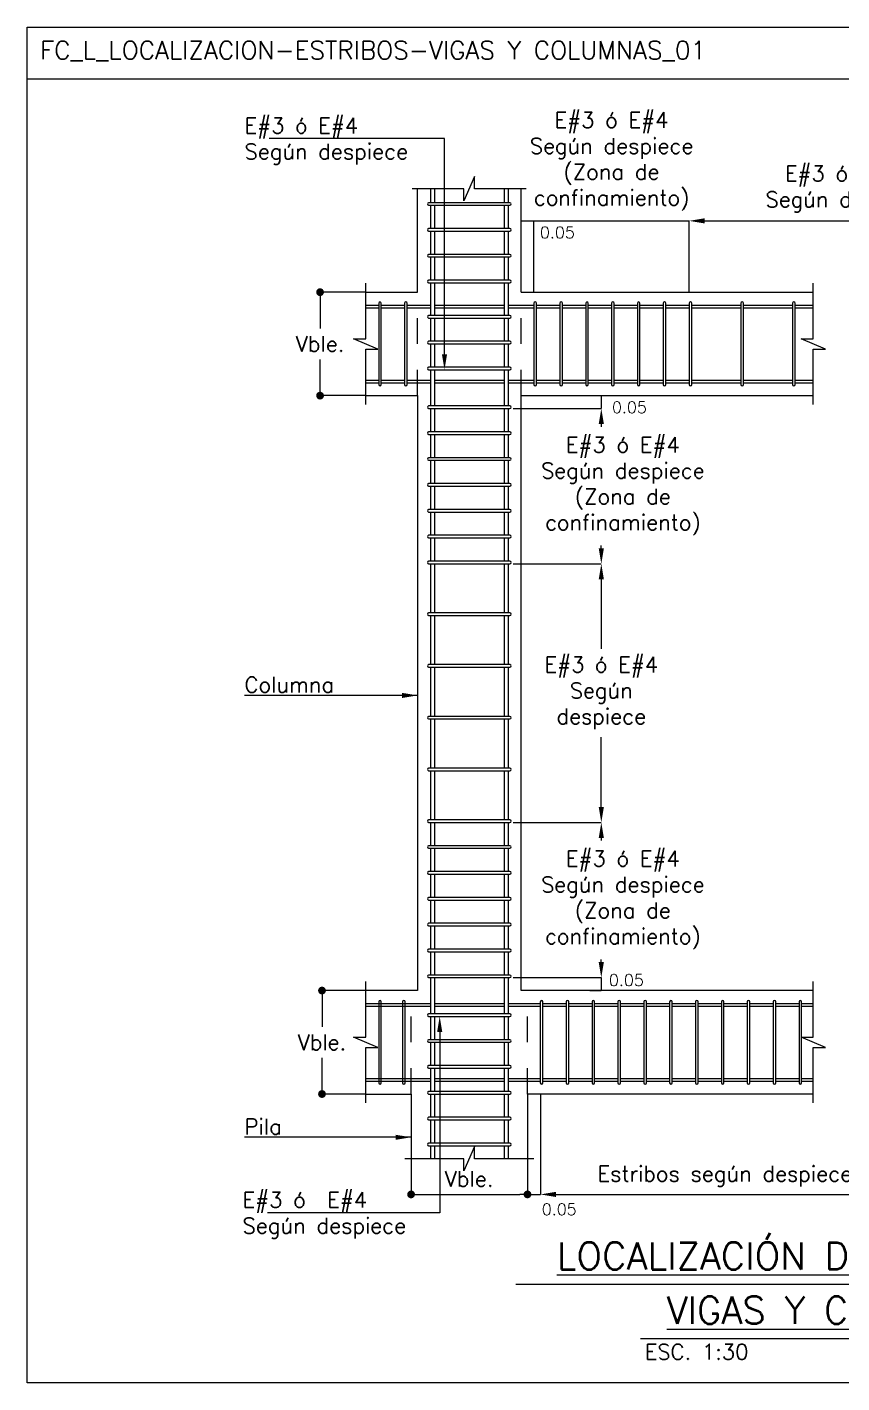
# Model space of a CAD drawing. Header units: millimetres. Extents: x 0 to 109, y -9 to 41.
# Drawn here: x 61.46 to 64.61, y 4.47 to 9.72 of the extents above; entities that cross this region are included whole.
import ezdxf
from ezdxf import colors
from ezdxf.entities.mleader import LeaderData, LeaderLine
from ezdxf.enums import TextEntityAlignment as Align
from ezdxf.math import Vec2, Vec3

# ---------------------------------------------------------------- set-up
doc = ezdxf.new("R2010")
doc.units = ezdxf.units.MM
doc.header["$LTSCALE"] = 0.01
doc.header["$PDMODE"] = 3
doc.linetypes.add('DASHED2', pattern=[0.375, 0.25, -0.125])
for name, color, linetype in [('FC_BORDES', 4, 'Continuous'), ('FC_COTAS', 1, 'Continuous'), ('FC_COTAS @ 30', 1, 'Continuous'), ('FC_LINEA CORTE', 1, 'Continuous'), ('FC_PROYECCION', 6, 'DASHED2'), ('FC_R-200', 5, 'Continuous'), ('FC_R-80', 11, 'Continuous'), ('FC_REFUERZO', 5, 'Continuous'), ('FC_REFUERZO 2', 1, 'Continuous')]:
    doc.layers.add(name, color=color, linetype=linetype)
doc.layers.add('FC_HOJA', color=230, linetype='Continuous', plot=False)
doc.layers.add('FC_HOJA @ 20', color=230, linetype='Continuous', plot=False)
doc.styles.add('FC_TEXT', font='romans.shx', dxfattribs={"height": 0.002})
doc.styles.add('FC_TEXT1', font='romans.shx')
doc.dimstyles.new('FC_COTAS', dxfattribs={"dimtxt": 0.0015, "dimasz": 0.001, "dimexe": 0, "dimexo": 0, "dimgap": 0.001, "dimtad": 1, "dimtih": 1, "dimtoh": 1, "dimzin": 0, "dimdsep": 46, "dimtxsty": 'FC_TEXT1', "dimblk": 'DOT', "dimcen": 0.09, "dimclrd": 256, "dimclre": 256, "dimclrt": 256, "dimadec": 0, "dimazin": 0, "dimtfac": 1, "dimtix": 1, "dimtmove": 2, "dimatfit": 3, "dimfxl": 1.002, "dimtolj": 1, "dimtzin": 0, "dimlwd": -1, "dimarcsym": 0})
doc.dimstyles.new('FC_COTAS$7', dxfattribs={"dimtxt": 0.002, "dimasz": 0.002, "dimexe": 0, "dimexo": 0, "dimgap": 0.000375, "dimtad": 2, "dimtih": 1, "dimtoh": 1, "dimzin": 0, "dimdsep": 46, "dimtxsty": 'FC_TEXT1', "dimblk": 'DOT', "dimcen": 0.09, "dimclrd": 256, "dimclre": 256, "dimclrt": 11, "dimadec": 0, "dimazin": 0, "dimtfac": 1, "dimtix": 1, "dimtmove": 2, "dimatfit": 3, "dimfxl": 1.002, "dimtolj": 1, "dimtzin": 0, "dimlwd": -1, "dimarcsym": 0})

# ---------------------------------------------------------------- blocks, each defined once
blk = doc.blocks.new('*U135')
at = {"layer": 'FC_R-200', "color": 4, "ltscale": 1.5}
for points in [[(-0.042, 0), (0.042, 0)], [(-0.02594, -0.007), (0.02594, -0.007)]]:
    blk.add_lwpolyline(points, dxfattribs=at)
at = {"layer": 'FC_R-200', "ltscale": 1.5, "style": 'FC_TEXT1'}
for tag, p in [('%%UTÍTULO', (0, 0.00366)), ('%%UTÍTULO1', (0, -0.00334))]:
    blk.add_attdef(tag, text='', height=0.0035, dxfattribs=at).set_placement(p, align=Align.MIDDLE_CENTER)
at = {"layer": 'FC_R-80', "ltscale": 1.5, "style": 'FC_TEXT1'}
blk.add_attdef('ESCALA', text='', height=0.002, dxfattribs=at).set_placement((-0.02541, -0.0087), align=Align.MIDDLE_LEFT)
blk = doc.blocks.new('*U142')
at = {"layer": 'FC_LINEA CORTE'}
blk.add_lwpolyline([(0, -0.00782), (0, -0.00067), (0.00157, -0.00067), (-0.00157, 0.00067), (0, 0.00067), (0, 0.00782)], dxfattribs=at)
blk = doc.blocks.new('*U143')
at = {"layer": 'FC_LINEA CORTE'}
blk.add_lwpolyline([(0, -0.00782), (0, -0.00067), (0.00157, -0.00067), (-0.00157, 0.00067), (0, 0.00067), (0, 0.00782)], dxfattribs=at)
blk = doc.blocks.new('*U137')
at = {"layer": 'FC_LINEA CORTE'}
blk.add_lwpolyline([(0, -0.00782), (0, -0.00067), (0.00157, -0.00067), (-0.00157, 0.00067), (0, 0.00067), (0, 0.00782)], dxfattribs=at)
blk = doc.blocks.new('*U139')
at = {"layer": 'FC_LINEA CORTE'}
blk.add_lwpolyline([(0, -0.00782), (0, -0.00067), (0.00157, -0.00067), (-0.00157, 0.00067), (0, 0.00067), (0, 0.00782)], dxfattribs=at)
blk = doc.blocks.new('*U140')
at = {"layer": 'FC_LINEA CORTE'}
blk.add_lwpolyline([(0.00832, 0), (0.00067, 0), (0.00067, 0.00157), (-0.00068, -0.00157), (-0.00068, 0), (-0.00832, 0)], dxfattribs=at)
blk = doc.blocks.new('*U147')
at = {"layer": 'FC_LINEA CORTE'}
blk.add_lwpolyline([(0.00734, 0), (0.00067, 0), (0.00067, 0.00157), (-0.00068, -0.00157), (-0.00068, 0), (-0.00734, 0)], dxfattribs=at)
blk = doc.blocks.new('*D149')
at = {"layer": 'Defpoints', "color": 0, "transparency": 16777216}
for p in [(63.3395, 6.6416), (63.3395, 6.0416), (63.6799, 6.0416)]:
    blk.add_point(p, dxfattribs=at)
at = {"layer": 'FC_COTAS', "lineweight": -2, "transparency": 16777216}
for p, q in [((63.3395, 6.6416), (63.6799, 6.6416)), ((63.3395, 6.0416), (63.6799, 6.0416))]:
    blk.add_line(p, q, dxfattribs=at)
at = {"layer": 'FC_COTAS', "transparency": 16777216}
for p, q in [((63.6799, 6.5816), (63.6799, 6.5712)), ((63.6799, 6.1016), (63.6799, 6.112))]:
    blk.add_line(p, q, dxfattribs=at)
for points in [[(63.6699, 6.5816), (63.6899, 6.5816), (63.6799, 6.6416)], [(63.6699, 6.1016), (63.6899, 6.1016), (63.6799, 6.0416)]]:
    blk.add_solid(points, dxfattribs=at)
at = {"layer": 'FC_COTAS', "transparency": 16777216, "insert": (63.7632, 6.3416), "char_height": 0.045, "attachment_point": 5, "style": 'FC_TEXT1'}
blk.add_mtext('\\A1;{\\H1.3333x;\\C11;E#3 ó E#4\\PSegún despiece\\P(Zona de\\Pconfinamiento)}', dxfattribs=at)
blk = doc.blocks.new('_Dot')
at = {"color": 0, "linetype": 'ByBlock', "lineweight": -2}
blk.add_line((-0.5, 0), (-1, 0), dxfattribs=at)
at = {"color": 0, "linetype": 'ByBlock', "const_width": 0.5}
blk.add_lwpolyline([(-0.25, 0, 1), (0.25, 0, 1)], format="xyb", close=True, dxfattribs=at)
blk = doc.blocks.new('*D150')
at = {"layer": 'Defpoints', "color": 0, "transparency": 16777216}
for p in [(62.5927, 8.6916), (62.7695, 8.6916), (62.7695, 8.2916)]:
    blk.add_point(p, dxfattribs=at)
at = {"layer": 'FC_COTAS', "lineweight": -2, "transparency": 16777216}
for p, q in [((62.7695, 8.6916), (62.5927, 8.6916)), ((62.7695, 8.2916), (62.5927, 8.2916))]:
    blk.add_line(p, q, dxfattribs=at)
at = {"layer": 'FC_COTAS', "transparency": 16777216}
for p, q in [((62.5927, 8.6616), (62.5927, 8.5516)), ((62.5927, 8.3216), (62.5927, 8.4316))]:
    blk.add_line(p, q, dxfattribs=at)
at = {"layer": 'FC_COTAS', "transparency": 16777216, "xscale": 0.03, "yscale": 0.03, "zscale": 0.03}
for p, rotation in [((62.5927, 8.6916), 90), ((62.5927, 8.2916), 270)]:
    blk.add_blockref('_Dot', p, dxfattribs=dict(at, rotation=rotation))
at = {"layer": 'FC_COTAS', "transparency": 16777216, "insert": (62.5927, 8.4916), "char_height": 0.045, "attachment_point": 5, "style": 'FC_TEXT1'}
blk.add_mtext('\\A1;{\\H1.3333x;\\C11;Vble.}', dxfattribs=at)
blk = doc.blocks.new('*D151')
at = {"layer": 'Defpoints', "color": 0, "transparency": 16777216}
for p in [(62.9445, 5.3416), (63.3945, 5.3416), (63.3945, 5.2035)]:
    blk.add_point(p, dxfattribs=at)
at = {"layer": 'FC_COTAS', "lineweight": -2, "transparency": 16777216}
for p, q in [((62.9445, 5.3416), (62.9445, 5.2035)), ((63.3945, 5.3416), (63.3945, 5.2035))]:
    blk.add_line(p, q, dxfattribs=at)
at = {"layer": 'FC_COTAS', "transparency": 16777216}
blk.add_line((62.9745, 5.2035), (63.3645, 5.2035), dxfattribs=at)
at = {"layer": 'FC_COTAS', "transparency": 16777216, "xscale": 0.03, "yscale": 0.03, "zscale": 0.03, "rotation": 180}
blk.add_blockref('_Dot', (62.9445, 5.2035), dxfattribs=at)
at = {"layer": 'FC_COTAS', "transparency": 16777216, "xscale": 0.03, "yscale": 0.03, "zscale": 0.03}
blk.add_blockref('_Dot', (63.3945, 5.2035), dxfattribs=at)
at = {"layer": 'FC_COTAS', "transparency": 16777216, "insert": (63.1695, 5.2635), "char_height": 0.045, "attachment_point": 5, "style": 'FC_TEXT1'}
blk.add_mtext('\\A1;{\\H1.3333x;\\C11;Vble.}', dxfattribs=at)
blk = doc.blocks.new('*D152')
at = {"layer": 'Defpoints', "color": 0, "transparency": 16777216}
for p in [(63.4445, 5.5916), (65.7755, 5.5916), (65.7755, 5.2035)]:
    blk.add_point(p, dxfattribs=at)
at = {"layer": 'FC_COTAS', "lineweight": -2, "transparency": 16777216}
for p, q in [((63.4445, 5.5916), (63.4445, 5.2035)), ((65.7755, 5.5916), (65.7755, 5.2035))]:
    blk.add_line(p, q, dxfattribs=at)
at = {"layer": 'FC_COTAS', "transparency": 16777216}
blk.add_line((63.5045, 5.2035), (65.7155, 5.2035), dxfattribs=at)
for points in [[(63.5045, 5.2135), (63.5045, 5.1935), (63.4445, 5.2035)], [(65.7155, 5.2135), (65.7155, 5.1935), (65.7755, 5.2035)]]:
    blk.add_solid(points, dxfattribs=at)
at = {"layer": 'FC_COTAS', "transparency": 16777216, "insert": (64.61, 5.2735), "char_height": 0.045, "attachment_point": 5, "style": 'FC_TEXT1'}
blk.add_mtext('\\A1;{\\H1.3333x;\\C11;Estribos según despiece de viga de fundación}', dxfattribs=at)
blk = doc.blocks.new('*D153')
at = {"layer": 'Defpoints', "color": 0, "transparency": 16777216}
for p in [(62.6002, 5.9916), (62.7695, 5.9916), (62.7695, 5.5916)]:
    blk.add_point(p, dxfattribs=at)
at = {"layer": 'FC_COTAS', "lineweight": -2, "transparency": 16777216}
for p, q in [((62.7695, 5.9916), (62.6002, 5.9916)), ((62.7695, 5.5916), (62.6002, 5.5916))]:
    blk.add_line(p, q, dxfattribs=at)
at = {"layer": 'FC_COTAS', "transparency": 16777216}
for p, q in [((62.6002, 5.9616), (62.6002, 5.8516)), ((62.6002, 5.6216), (62.6002, 5.7316))]:
    blk.add_line(p, q, dxfattribs=at)
at = {"layer": 'FC_COTAS', "transparency": 16777216, "xscale": 0.03, "yscale": 0.03, "zscale": 0.03}
for p, rotation in [((62.6002, 5.9916), 90), ((62.6002, 5.5916), 270)]:
    blk.add_blockref('_Dot', p, dxfattribs=dict(at, rotation=rotation))
at = {"layer": 'FC_COTAS', "transparency": 16777216, "insert": (62.6002, 5.7916), "char_height": 0.045, "attachment_point": 5, "style": 'FC_TEXT1'}
blk.add_mtext('\\A1;{\\H1.3333x;\\C11;Vble.}', dxfattribs=at)
blk = doc.blocks.new('*D155')
at = {"layer": 'Defpoints', "color": 0, "transparency": 16777216}
for p in [(63.4445, 5.5916), (63.3945, 5.3416), (63.4445, 5.2035)]:
    blk.add_point(p, dxfattribs=at)
at = {"layer": 'FC_COTAS', "lineweight": -2, "transparency": 16777216}
for p, q in [((63.4445, 5.5916), (63.4445, 5.2035)), ((63.3945, 5.3416), (63.3945, 5.2035))]:
    blk.add_line(p, q, dxfattribs=at)
at = {"layer": 'FC_COTAS', "transparency": 16777216}
blk.add_line((63.3945, 5.2035), (63.4445, 5.2035), dxfattribs=at)
at = {"layer": 'FC_COTAS', "transparency": 16777216, "insert": (63.5171, 5.1458), "char_height": 0.045, "attachment_point": 5, "style": 'FC_TEXT1'}
blk.add_mtext('\\A1;0.05', dxfattribs=at)
blk = doc.blocks.new('*D156')
at = {"layer": 'Defpoints', "color": 0, "transparency": 16777216}
for p in [(63.6534, 8.2916), (63.3395, 8.2416), (63.6799, 8.2416)]:
    blk.add_point(p, dxfattribs=at)
at = {"layer": 'FC_COTAS', "lineweight": -2, "transparency": 16777216}
for p, q in [((63.6534, 8.2916), (63.6799, 8.2916)), ((63.3395, 8.2416), (63.6799, 8.2416))]:
    blk.add_line(p, q, dxfattribs=at)
at = {"layer": 'FC_COTAS', "transparency": 16777216}
blk.add_line((63.6799, 8.2916), (63.6799, 8.2416), dxfattribs=at)
at = {"layer": 'FC_COTAS', "transparency": 16777216, "insert": (63.7888, 8.2465), "char_height": 0.045, "attachment_point": 5, "style": 'FC_TEXT1'}
blk.add_mtext('\\A1;0.05', dxfattribs=at)
blk = doc.blocks.new('*D157')
at = {"layer": 'Defpoints', "color": 0, "transparency": 16777216}
for p in [(63.3395, 8.2416), (63.3395, 7.6416), (63.6799, 7.6416)]:
    blk.add_point(p, dxfattribs=at)
at = {"layer": 'FC_COTAS', "lineweight": -2, "transparency": 16777216}
for p, q in [((63.3395, 8.2416), (63.6799, 8.2416)), ((63.3395, 7.6416), (63.6799, 7.6416))]:
    blk.add_line(p, q, dxfattribs=at)
at = {"layer": 'FC_COTAS', "transparency": 16777216}
for p, q in [((63.6799, 8.1816), (63.6799, 8.1712)), ((63.6799, 7.7016), (63.6799, 7.712))]:
    blk.add_line(p, q, dxfattribs=at)
for points in [[(63.6699, 8.1816), (63.6899, 8.1816), (63.6799, 8.2416)], [(63.6699, 7.7016), (63.6899, 7.7016), (63.6799, 7.6416)]]:
    blk.add_solid(points, dxfattribs=at)
at = {"layer": 'FC_COTAS', "transparency": 16777216, "insert": (63.7632, 7.9416), "char_height": 0.045, "attachment_point": 5, "style": 'FC_TEXT1'}
blk.add_mtext('\\A1;{\\H1.3333x;\\C11;E#3 ó E#4\\PSegún despiece\\P(Zona de\\Pconfinamiento)}', dxfattribs=at)
blk = doc.blocks.new('*D159')
at = {"layer": 'Defpoints', "color": 0, "transparency": 16777216}
for p in [(63.3395, 7.6416), (63.3395, 6.6416), (63.6799, 6.6416)]:
    blk.add_point(p, dxfattribs=at)
at = {"layer": 'FC_COTAS', "lineweight": -2, "transparency": 16777216}
for p, q in [((63.3395, 7.6416), (63.6799, 7.6416)), ((63.3395, 6.6416), (63.6799, 6.6416))]:
    blk.add_line(p, q, dxfattribs=at)
at = {"layer": 'FC_COTAS', "transparency": 16777216}
for p, q in [((63.6799, 7.5816), (63.6799, 7.3123)), ((63.6799, 6.7016), (63.6799, 6.9709))]:
    blk.add_line(p, q, dxfattribs=at)
for points in [[(63.6699, 7.5816), (63.6899, 7.5816), (63.6799, 7.6416)], [(63.6699, 6.7016), (63.6899, 6.7016), (63.6799, 6.6416)]]:
    blk.add_solid(points, dxfattribs=at)
at = {"layer": 'FC_COTAS', "transparency": 16777216, "insert": (63.6799, 7.1416), "char_height": 0.045, "attachment_point": 5, "style": 'FC_TEXT1'}
blk.add_mtext('\\A1;{\\H1.3333x;\\C11;E#3 ó E#4\\PSegún\\Pdespiece}', dxfattribs=at)
blk = doc.blocks.new('*D160')
at = {"layer": 'Defpoints', "color": 0, "transparency": 16777216}
for p in [(63.3395, 6.0416), (63.6352, 5.9916), (63.6799, 5.9916)]:
    blk.add_point(p, dxfattribs=at)
at = {"layer": 'FC_COTAS', "lineweight": -2, "transparency": 16777216}
for p, q in [((63.3395, 6.0416), (63.6799, 6.0416)), ((63.6352, 5.9916), (63.6799, 5.9916))]:
    blk.add_line(p, q, dxfattribs=at)
at = {"layer": 'FC_COTAS', "transparency": 16777216}
blk.add_line((63.6799, 6.0416), (63.6799, 5.9916), dxfattribs=at)
at = {"layer": 'FC_COTAS', "transparency": 16777216, "insert": (63.777, 6.0321), "char_height": 0.045, "attachment_point": 5, "style": 'FC_TEXT1'}
blk.add_mtext('\\A1;0.05', dxfattribs=at)
blk = doc.blocks.new('*D161')
at = {"layer": 'Defpoints', "color": 0, "transparency": 16777216}
for p in [(63.4195, 8.9672), (63.3695, 8.9223), (63.4195, 8.6916)]:
    blk.add_point(p, dxfattribs=at)
at = {"layer": 'FC_COTAS', "lineweight": -2, "transparency": 16777216}
for p, q in [((63.3695, 8.9223), (63.3695, 8.9672)), ((63.4195, 8.6916), (63.4195, 8.9672))]:
    blk.add_line(p, q, dxfattribs=at)
at = {"layer": 'FC_COTAS', "transparency": 16777216}
blk.add_line((63.3695, 8.9672), (63.4195, 8.9672), dxfattribs=at)
at = {"layer": 'FC_COTAS', "transparency": 16777216, "insert": (63.5102, 8.9223), "char_height": 0.045, "attachment_point": 5, "style": 'FC_TEXT1'}
blk.add_mtext('\\A1;0.05', dxfattribs=at)
blk = doc.blocks.new('*D162')
at = {"layer": 'Defpoints', "color": 0, "transparency": 16777216}
for p in [(65.2005, 8.9672), (64.0195, 8.6916), (65.2005, 8.6916)]:
    blk.add_point(p, dxfattribs=at)
at = {"layer": 'FC_COTAS', "lineweight": -2, "transparency": 16777216}
for p, q in [((64.0195, 8.6916), (64.0195, 8.9672)), ((65.2005, 8.6916), (65.2005, 8.9672))]:
    blk.add_line(p, q, dxfattribs=at)
at = {"layer": 'FC_COTAS', "transparency": 16777216}
blk.add_line((64.0795, 8.9672), (65.1405, 8.9672), dxfattribs=at)
for points in [[(64.0795, 8.9772), (64.0795, 8.9572), (64.0195, 8.9672)], [(65.1405, 8.9772), (65.1405, 8.9572), (65.2005, 8.9672)]]:
    blk.add_solid(points, dxfattribs=at)
at = {"layer": 'FC_COTAS', "transparency": 16777216, "insert": (64.61, 9.0904), "char_height": 0.045, "attachment_point": 5, "style": 'FC_TEXT1'}
blk.add_mtext('\\A1;{\\H1.3333x;\\C11;E#3 ó E#4\\P Según despiece}', dxfattribs=at)
blk = doc.blocks.new('*D164')
at = {"layer": 'Defpoints', "color": 0, "transparency": 16777216}
for p in [(64.0195, 8.9672), (63.4195, 8.6916), (64.0195, 8.6916)]:
    blk.add_point(p, dxfattribs=at)
at = {"layer": 'FC_COTAS', "lineweight": -2, "transparency": 16777216}
for p, q in [((63.4195, 8.6916), (63.4195, 8.9672)), ((64.0195, 8.6916), (64.0195, 8.9672))]:
    blk.add_line(p, q, dxfattribs=at)
at = {"layer": 'FC_COTAS', "transparency": 16777216}
blk.add_line((63.4195, 8.9672), (64.0195, 8.9672), dxfattribs=at)
at = {"layer": 'FC_COTAS', "transparency": 16777216, "insert": (63.7195, 9.1969), "char_height": 0.045, "attachment_point": 5, "style": 'FC_TEXT1'}
blk.add_mtext('\\A1;{\\H1.3333x;\\C11;E#3 ó E#4\\PSegún despiece\\P(Zona de\\Pconfinamiento)}', dxfattribs=at)

msp = doc.modelspace()

# ---------------------------------------------------------------- linework, layer by layer
at = {"layer": 'FC_BORDES'}
for points in [[(62.9695, 8.6916), (62.9695, 9.0916)], [(63.3695, 8.6916), (63.3695, 9.0916)], [(62.7695, 8.6916), (62.9695, 8.6916)], [(63.3695, 8.6916), (64.4995, 8.6916)], [(62.7695, 8.2916), (62.9695, 8.2916), (62.9695, 5.9916), (62.7695, 5.9916)], [(64.4995, 5.9916), (63.3695, 5.9916), (63.3695, 8.2916), (64.4995, 8.2916)], [(62.7695, 5.5916), (62.9445, 5.5916)], [(62.9445, 5.5916), (62.9445, 5.3416)], [(64.4995, 5.5916), (63.3945, 5.5916), (63.3945, 5.3416)]]:
    msp.add_lwpolyline(points, dxfattribs=at)
at = {"layer": 'FC_HOJA', "ltscale": 0.6}
msp.add_lwpolyline([(61.4602, 9.7163), (68.0835, 9.7163), (68.0835, 4.4748), (61.4602, 4.4748)], close=True, dxfattribs=at)
msp.add_lwpolyline([(61.4602, 9.5163), (68.0835, 9.5163)], dxfattribs=at)
at = {"layer": 'FC_PROYECCION', "ltscale": 0.6}
for points in [[(62.9695, 8.2916), (62.9695, 8.6916)], [(63.3695, 8.2916), (63.3695, 8.6916)], [(62.9445, 5.5916), (62.9445, 5.9916)], [(63.3945, 5.5916), (63.3945, 5.9916)]]:
    msp.add_lwpolyline(points, dxfattribs=at)
at = {"layer": 'FC_REFUERZO', "color": 3}
for points in [[(63.0195, 9.0916), (63.0195, 9.0376)], [(63.0345, 9.0916), (63.0345, 9.0376)], [(63.3045, 9.0916), (63.3045, 9.0376)], [(63.3195, 9.0916), (63.3195, 9.0376)], [(63.0195, 9.0276), (63.0195, 8.9376)], [(63.0345, 9.0276), (63.0345, 8.9376)], [(63.3045, 9.0276), (63.3045, 8.9376)], [(63.3195, 9.0276), (63.3195, 8.9376)], [(63.0195, 8.9276), (63.0195, 8.8376)], [(63.0345, 8.9276), (63.0345, 8.8376)], [(63.3045, 8.9276), (63.3045, 8.8376)], [(63.3195, 8.9276), (63.3195, 8.8376)], [(63.0195, 8.8276), (63.0195, 8.7376)], [(63.0345, 8.8276), (63.0345, 8.7376)], [(63.3045, 8.8276), (63.3045, 8.7376)], [(63.3195, 8.8276), (63.3195, 8.7376)], [(63.0195, 8.7276), (63.0195, 8.6016)], [(63.0345, 8.7276), (63.0345, 8.6016)], [(63.3045, 8.7276), (63.3045, 8.6016)], [(63.3195, 8.7276), (63.3195, 8.6016)], [(63.0195, 8.5916), (63.0195, 8.5016)], [(63.0345, 8.5916), (63.0345, 8.5016)], [(63.3045, 8.5916), (63.3045, 8.5016)], [(63.3195, 8.5916), (63.3195, 8.5016)], [(63.0195, 8.4916), (63.0195, 8.4016)], [(63.0345, 8.4916), (63.0345, 8.4016)], [(63.3045, 8.4916), (63.3045, 8.4016)], [(63.3195, 8.4916), (63.3195, 8.4016)], [(63.0195, 8.3916), (63.0195, 8.2516)], [(63.0345, 8.3916), (63.0345, 8.2516)], [(63.3045, 8.3916), (63.3045, 8.2516)], [(63.3195, 8.3916), (63.3195, 8.2516)], [(63.0195, 8.2416), (63.0195, 8.1516)], [(63.0345, 8.2416), (63.0345, 8.1516)], [(63.3045, 8.2416), (63.3045, 8.1516)], [(63.3195, 8.2416), (63.3195, 8.1516)], [(63.0195, 8.1416), (63.0195, 8.0516)], [(63.0345, 8.1416), (63.0345, 8.0516)], [(63.3045, 8.1416), (63.3045, 8.0516)], [(63.3195, 8.1416), (63.3195, 8.0516)], [(63.0195, 8.0416), (63.0195, 7.9516)], [(63.0345, 8.0416), (63.0345, 7.9516)], [(63.3045, 8.0416), (63.3045, 7.9516)], [(63.3195, 8.0416), (63.3195, 7.9516)], [(63.0195, 7.9416), (63.0195, 7.8516)], [(63.0345, 7.9416), (63.0345, 7.8516)], [(63.3045, 7.9416), (63.3045, 7.8516)], [(63.3195, 7.9416), (63.3195, 7.8516)], [(63.0195, 7.8416), (63.0195, 7.7516)], [(63.0345, 7.8416), (63.0345, 7.7516)], [(63.3045, 7.8416), (63.3045, 7.7516)], [(63.3195, 7.8416), (63.3195, 7.7516)], [(63.0195, 7.7416), (63.0195, 7.6516)], [(63.0345, 7.7416), (63.0345, 7.6516)], [(63.3045, 7.7416), (63.3045, 7.6516)], [(63.3195, 7.7416), (63.3195, 7.6516)], [(63.0195, 7.6416), (63.0195, 7.4516)], [(63.0345, 7.6416), (63.0345, 7.4516)], [(63.3045, 7.6416), (63.3045, 7.4516)], [(63.3195, 7.6416), (63.3195, 7.4516)], [(63.0195, 7.4416), (63.0195, 7.2516)], [(63.0345, 7.4416), (63.0345, 7.2516)], [(63.3045, 7.4416), (63.3045, 7.2516)], [(63.3195, 7.4416), (63.3195, 7.2516)], [(63.0195, 7.2416), (63.0195, 7.0516)], [(63.0345, 7.2416), (63.0345, 7.0516)], [(63.3045, 7.2416), (63.3045, 7.0516)], [(63.3195, 7.2416), (63.3195, 7.0516)], [(63.0195, 7.0416), (63.0195, 6.8516)], [(63.0345, 7.0416), (63.0345, 6.8516)], [(63.3045, 7.0416), (63.3045, 6.8516)], [(63.3195, 7.0416), (63.3195, 6.8516)], [(63.0195, 6.8416), (63.0195, 6.6516)], [(63.0345, 6.8416), (63.0345, 6.6516)], [(63.3045, 6.8416), (63.3045, 6.6516)], [(63.3195, 6.8416), (63.3195, 6.6516)], [(63.0195, 6.6416), (63.0195, 6.5516)], [(63.0345, 6.6416), (63.0345, 6.5516)], [(63.3045, 6.6416), (63.3045, 6.5516)], [(63.3195, 6.6416), (63.3195, 6.5516)], [(63.0195, 6.5416), (63.0195, 6.4516)], [(63.0345, 6.5416), (63.0345, 6.4516)], [(63.3045, 6.5416), (63.3045, 6.4516)], [(63.3195, 6.5416), (63.3195, 6.4516)], [(63.0195, 6.4416), (63.0195, 6.3516)], [(63.0345, 6.4416), (63.0345, 6.3516)], [(63.3045, 6.4416), (63.3045, 6.3516)], [(63.3195, 6.4416), (63.3195, 6.3516)], [(63.0195, 6.3416), (63.0195, 6.2516)], [(63.0345, 6.3416), (63.0345, 6.2516)], [(63.3045, 6.3416), (63.3045, 6.2516)], [(63.3195, 6.3416), (63.3195, 6.2516)], [(63.0195, 6.2416), (63.0195, 6.1516)], [(63.0345, 6.2416), (63.0345, 6.1516)], [(63.3045, 6.2416), (63.3045, 6.1516)], [(63.3195, 6.2416), (63.3195, 6.1516)], [(63.0195, 6.1416), (63.0195, 6.0516)], [(63.0345, 6.1416), (63.0345, 6.0516)], [(63.3045, 6.1416), (63.3045, 6.0516)], [(63.3195, 6.1416), (63.3195, 6.0516)], [(63.0195, 6.0416), (63.0195, 5.9016)], [(63.0345, 6.0416), (63.0345, 5.9016)], [(63.3045, 6.0416), (63.3045, 5.9016)], [(63.3195, 6.0416), (63.3195, 5.9016)], [(63.0195, 5.8916), (63.0195, 5.8016)], [(63.0345, 5.8916), (63.0345, 5.8016)], [(63.3045, 5.8916), (63.3045, 5.8016)], [(63.3195, 5.8916), (63.3195, 5.8016)], [(63.0195, 5.7916), (63.0195, 5.7016)], [(63.0345, 5.7916), (63.0345, 5.7016)], [(63.3045, 5.7916), (63.3045, 5.7016)], [(63.3195, 5.7916), (63.3195, 5.7016)], [(63.0195, 5.6916), (63.0195, 5.6016)], [(63.0345, 5.6916), (63.0345, 5.6016)], [(63.3045, 5.6916), (63.3045, 5.6016)], [(63.3195, 5.6916), (63.3195, 5.6016)], [(63.0195, 5.5916), (63.0195, 5.5016)], [(63.0345, 5.5916), (63.0345, 5.5016)], [(63.3045, 5.5916), (63.3045, 5.5016)], [(63.3195, 5.5916), (63.3195, 5.5016)], [(63.0195, 5.4916), (63.0195, 5.4016)], [(63.0345, 5.4916), (63.0345, 5.4016)], [(63.3045, 5.4916), (63.3045, 5.4016)], [(63.3195, 5.4916), (63.3195, 5.4016)], [(63.0195, 5.3916), (63.0195, 5.3416)], [(63.0345, 5.3916), (63.0345, 5.3416)], [(63.3045, 5.3916), (63.3045, 5.3416)], [(63.3195, 5.3916), (63.3195, 5.3416)]]:
    msp.add_lwpolyline(points, dxfattribs=at)
at = {"layer": 'FC_REFUERZO 2'}
for points in [[(63.3265, 9.0376), (63.0125, 9.0376, 1), (63.0125, 9.0276), (63.3265, 9.0276, 1)], [(63.3265, 8.9376), (63.0125, 8.9376, 1), (63.0125, 8.9276), (63.3265, 8.9276, 1)], [(63.3265, 8.8376), (63.0125, 8.8376, 1), (63.0125, 8.8276), (63.3265, 8.8276, 1)], [(63.3265, 8.7376), (63.0125, 8.7376, 1), (63.0125, 8.7276), (63.3265, 8.7276, 1)], [(62.8195, 8.6486), (62.8195, 8.3346, 1), (62.8295, 8.3346), (62.8295, 8.6486, 1)], [(62.9195, 8.6486), (62.9195, 8.3346, 1), (62.9295, 8.3346), (62.9295, 8.6486, 1)], [(63.4195, 8.6486), (63.4195, 8.3346, 1), (63.4295, 8.3346), (63.4295, 8.6486, 1)], [(63.5195, 8.6486), (63.5195, 8.3346, 1), (63.5295, 8.3346), (63.5295, 8.6486, 1)], [(63.6195, 8.6486), (63.6195, 8.3346, 1), (63.6295, 8.3346), (63.6295, 8.6486, 1)], [(63.7195, 8.6486), (63.7195, 8.3346, 1), (63.7295, 8.3346), (63.7295, 8.6486, 1)], [(63.8195, 8.6486), (63.8195, 8.3346, 1), (63.8295, 8.3346), (63.8295, 8.6486, 1)], [(63.9195, 8.6486), (63.9195, 8.3346, 1), (63.9295, 8.3346), (63.9295, 8.6486, 1)], [(64.0195, 8.6486), (64.0195, 8.3346, 1), (64.0295, 8.3346), (64.0295, 8.6486, 1)], [(64.2195, 8.6486), (64.2195, 8.3346, 1), (64.2295, 8.3346), (64.2295, 8.6486, 1)], [(64.4195, 8.6486), (64.4195, 8.3346, 1), (64.4295, 8.3346), (64.4295, 8.6486, 1)], [(63.3265, 8.6016), (63.0125, 8.6016, 1), (63.0125, 8.5916), (63.3265, 8.5916, 1)], [(63.3265, 8.5016), (63.0125, 8.5016, 1), (63.0125, 8.4916), (63.3265, 8.4916, 1)], [(63.3265, 8.4016), (63.0125, 8.4016, 1), (63.0125, 8.3916), (63.3265, 8.3916, 1)], [(63.3265, 8.2516), (63.0125, 8.2516, 1), (63.0125, 8.2416), (63.3265, 8.2416, 1)], [(63.3265, 8.1516), (63.0125, 8.1516, 1), (63.0125, 8.1416), (63.3265, 8.1416, 1)], [(63.3265, 8.0516), (63.0125, 8.0516, 1), (63.0125, 8.0416), (63.3265, 8.0416, 1)], [(63.3265, 7.9516), (63.0125, 7.9516, 1), (63.0125, 7.9416), (63.3265, 7.9416, 1)], [(63.3265, 7.8516), (63.0125, 7.8516, 1), (63.0125, 7.8416), (63.3265, 7.8416, 1)], [(63.3265, 7.7516), (63.0125, 7.7516, 1), (63.0125, 7.7416), (63.3265, 7.7416, 1)], [(63.3265, 7.6516), (63.0125, 7.6516, 1), (63.0125, 7.6416), (63.3265, 7.6416, 1)], [(63.3265, 7.4516), (63.0125, 7.4516, 1), (63.0125, 7.4416), (63.3265, 7.4416, 1)], [(63.3265, 7.2516), (63.0125, 7.2516, 1), (63.0125, 7.2416), (63.3265, 7.2416, 1)], [(63.3265, 7.0516), (63.0125, 7.0516, 1), (63.0125, 7.0416), (63.3265, 7.0416, 1)], [(63.3265, 6.8516), (63.0125, 6.8516, 1), (63.0125, 6.8416), (63.3265, 6.8416, 1)], [(63.3265, 6.6516), (63.0125, 6.6516, 1), (63.0125, 6.6416), (63.3265, 6.6416, 1)], [(63.3265, 6.5516), (63.0125, 6.5516, 1), (63.0125, 6.5416), (63.3265, 6.5416, 1)], [(63.3265, 6.4516), (63.0125, 6.4516, 1), (63.0125, 6.4416), (63.3265, 6.4416, 1)], [(63.3265, 6.3516), (63.0125, 6.3516, 1), (63.0125, 6.3416), (63.3265, 6.3416, 1)], [(63.3265, 6.2516), (63.0125, 6.2516, 1), (63.0125, 6.2416), (63.3265, 6.2416, 1)], [(63.3265, 6.1516), (63.0125, 6.1516, 1), (63.0125, 6.1416), (63.3265, 6.1416, 1)], [(63.3265, 6.0516), (63.0125, 6.0516, 1), (63.0125, 6.0416), (63.3265, 6.0416, 1)], [(62.8195, 5.9486), (62.8195, 5.6346, 1), (62.8295, 5.6346), (62.8295, 5.9486, 1)], [(62.9113, 5.9486), (62.9113, 5.6346, 1), (62.9213, 5.6346), (62.9213, 5.9486, 1)], [(63.4442, 5.9486), (63.4442, 5.6346, 1), (63.4542, 5.6346), (63.4542, 5.9486, 1)], [(63.5442, 5.9486), (63.5442, 5.6346, 1), (63.5542, 5.6346), (63.5542, 5.9486, 1)], [(63.6442, 5.9486), (63.6442, 5.6346, 1), (63.6542, 5.6346), (63.6542, 5.9486, 1)], [(63.7442, 5.9486), (63.7442, 5.6346, 1), (63.7542, 5.6346), (63.7542, 5.9486, 1)], [(63.8442, 5.9486), (63.8442, 5.6346, 1), (63.8542, 5.6346), (63.8542, 5.9486, 1)], [(63.9442, 5.9486), (63.9442, 5.6346, 1), (63.9542, 5.6346), (63.9542, 5.9486, 1)], [(64.0442, 5.9486), (64.0442, 5.6346, 1), (64.0542, 5.6346), (64.0542, 5.9486, 1)], [(64.1442, 5.9486), (64.1442, 5.6346, 1), (64.1542, 5.6346), (64.1542, 5.9486, 1)], [(64.2442, 5.9486), (64.2442, 5.6346, 1), (64.2542, 5.6346), (64.2542, 5.9486, 1)], [(64.3442, 5.9486), (64.3442, 5.6346, 1), (64.3542, 5.6346), (64.3542, 5.9486, 1)], [(64.4442, 5.9486), (64.4442, 5.6346, 1), (64.4542, 5.6346), (64.4542, 5.9486, 1)], [(63.3265, 5.9016), (63.0125, 5.9016, 1), (63.0125, 5.8916), (63.3265, 5.8916, 1)], [(63.3265, 5.8016), (63.0125, 5.8016, 1), (63.0125, 5.7916), (63.3265, 5.7916, 1)], [(63.3265, 5.7016), (63.0125, 5.7016, 1), (63.0125, 5.6916), (63.3265, 5.6916, 1)], [(63.3265, 5.6016), (63.0125, 5.6016, 1), (63.0125, 5.5916), (63.3265, 5.5916, 1)], [(63.3265, 5.5016), (63.0125, 5.5016, 1), (63.0125, 5.4916), (63.3265, 5.4916, 1)], [(63.3265, 5.4016), (63.0125, 5.4016, 1), (63.0125, 5.3916), (63.3265, 5.3916, 1)]]:
    msp.add_lwpolyline(points, format="xyb", close=True, dxfattribs=at)
for points in [[(62.7695, 8.6416), (62.8195, 8.6416)], [(62.7695, 8.6316), (62.8195, 8.6316)], [(62.8295, 8.6416), (62.9195, 8.6416)], [(62.8295, 8.6316), (62.9195, 8.6316)], [(62.9295, 8.6416), (63.0195, 8.6416)], [(62.9295, 8.6316), (63.0195, 8.6316)], [(63.0345, 8.6416), (63.3045, 8.6416)], [(63.0345, 8.6316), (63.3045, 8.6316)], [(63.3195, 8.6416), (63.4195, 8.6416)], [(63.3195, 8.6316), (63.4195, 8.6316)], [(63.4295, 8.6416), (63.5195, 8.6416)], [(63.4295, 8.6316), (63.5195, 8.6316)], [(63.5295, 8.6416), (63.6195, 8.6416)], [(63.5295, 8.6316), (63.6195, 8.6316)], [(63.6295, 8.6416), (63.7195, 8.6416)], [(63.6295, 8.6316), (63.7195, 8.6316)], [(63.7295, 8.6416), (63.8195, 8.6416)], [(63.7295, 8.6316), (63.8195, 8.6316)], [(63.8295, 8.6416), (63.9195, 8.6416)], [(63.8295, 8.6316), (63.9195, 8.6316)], [(63.9295, 8.6416), (64.0195, 8.6416)], [(63.9295, 8.6316), (64.0195, 8.6316)], [(64.0295, 8.6416), (64.2195, 8.6416)], [(64.0295, 8.6316), (64.2195, 8.6316)], [(64.2295, 8.6416), (64.4195, 8.6416)], [(64.2295, 8.6316), (64.4195, 8.6316)], [(64.4295, 8.6416), (64.4995, 8.6416)], [(64.4295, 8.6316), (64.4995, 8.6316)], [(62.7695, 8.3516), (62.8195, 8.3516)], [(62.7695, 8.3416), (62.8195, 8.3416)], [(62.8295, 8.3516), (62.9195, 8.3516)], [(62.8295, 8.3416), (62.9195, 8.3416)], [(62.9295, 8.3516), (63.0195, 8.3516)], [(62.9295, 8.3416), (63.0195, 8.3416)], [(63.0345, 8.3516), (63.3045, 8.3516)], [(63.0345, 8.3416), (63.3045, 8.3416)], [(63.3195, 8.3516), (63.4195, 8.3516)], [(63.3195, 8.3416), (63.4195, 8.3416)], [(63.4295, 8.3516), (63.5195, 8.3516)], [(63.4295, 8.3416), (63.5195, 8.3416)], [(63.5295, 8.3516), (63.6195, 8.3516)], [(63.5295, 8.3416), (63.6195, 8.3416)], [(63.6295, 8.3516), (63.7195, 8.3516)], [(63.6295, 8.3416), (63.7195, 8.3416)], [(63.7295, 8.3516), (63.8195, 8.3516)], [(63.7295, 8.3416), (63.8195, 8.3416)], [(63.8295, 8.3516), (63.9195, 8.3516)], [(63.8295, 8.3416), (63.9195, 8.3416)], [(63.9295, 8.3516), (64.0195, 8.3516)], [(63.9295, 8.3416), (64.0195, 8.3416)], [(64.0295, 8.3516), (64.2195, 8.3516)], [(64.0295, 8.3416), (64.2195, 8.3416)], [(64.2295, 8.3516), (64.4195, 8.3516)], [(64.2295, 8.3416), (64.4195, 8.3416)], [(64.4295, 8.3516), (64.4995, 8.3516)], [(64.4295, 8.3416), (64.4995, 8.3416)], [(62.7695, 5.9416), (63.0195, 5.9416)], [(62.7695, 5.9316), (63.0195, 5.9316)], [(63.0345, 5.9416), (63.3045, 5.9416)], [(63.0345, 5.9316), (63.3045, 5.9316)], [(63.3195, 5.9416), (63.4442, 5.9416)], [(63.3195, 5.9316), (63.4442, 5.9316)], [(63.4542, 5.9416), (63.5442, 5.9416)], [(63.4542, 5.9316), (63.5442, 5.9316)], [(63.5542, 5.9416), (63.6442, 5.9416)], [(63.5542, 5.9316), (63.6442, 5.9316)], [(63.6542, 5.9416), (63.7442, 5.9416)], [(63.6542, 5.9316), (63.7442, 5.9316)], [(63.7542, 5.9416), (63.8442, 5.9416)], [(63.7542, 5.9316), (63.8442, 5.9316)], [(63.8542, 5.9416), (63.9442, 5.9416)], [(63.8542, 5.9316), (63.9442, 5.9316)], [(63.9542, 5.9416), (64.0442, 5.9416)], [(63.9542, 5.9316), (64.0442, 5.9316)], [(64.0542, 5.9416), (64.1442, 5.9416)], [(64.0542, 5.9316), (64.1442, 5.9316)], [(64.1542, 5.9416), (64.2442, 5.9416)], [(64.1542, 5.9316), (64.2442, 5.9316)], [(64.2542, 5.9416), (64.3442, 5.9416)], [(64.2542, 5.9316), (64.3442, 5.9316)], [(64.3542, 5.9416), (64.4442, 5.9416)], [(64.3542, 5.9316), (64.4442, 5.9316)], [(64.4542, 5.9416), (64.4995, 5.9416)], [(64.4542, 5.9316), (64.4995, 5.9316)], [(62.7695, 5.6516), (63.0195, 5.6516)], [(62.7695, 5.6416), (63.0195, 5.6416)], [(63.0345, 5.6516), (63.3045, 5.6516)], [(63.0345, 5.6416), (63.3045, 5.6416)], [(63.3195, 5.6516), (63.4442, 5.6516)], [(63.3195, 5.6416), (63.4442, 5.6416)], [(63.4542, 5.6516), (63.5442, 5.6516)], [(63.4542, 5.6416), (63.5442, 5.6416)], [(63.5542, 5.6516), (63.6442, 5.6516)], [(63.5542, 5.6416), (63.6442, 5.6416)], [(63.6542, 5.6516), (63.7442, 5.6516)], [(63.6542, 5.6416), (63.7442, 5.6416)], [(63.7542, 5.6516), (63.8442, 5.6516)], [(63.7542, 5.6416), (63.8442, 5.6416)], [(63.8542, 5.6516), (63.9442, 5.6516)], [(63.8542, 5.6416), (63.9442, 5.6416)], [(63.9542, 5.6516), (64.0442, 5.6516)], [(63.9542, 5.6416), (64.0442, 5.6416)], [(64.0542, 5.6516), (64.1442, 5.6516)], [(64.0542, 5.6416), (64.1442, 5.6416)], [(64.1542, 5.6516), (64.2442, 5.6516)], [(64.1542, 5.6416), (64.2442, 5.6416)], [(64.2542, 5.6516), (64.3442, 5.6516)], [(64.2542, 5.6416), (64.3442, 5.6416)], [(64.3542, 5.6516), (64.4442, 5.6516)], [(64.3542, 5.6416), (64.4442, 5.6416)], [(64.4542, 5.6516), (64.4995, 5.6516)], [(64.4542, 5.6416), (64.4995, 5.6416)]]:
    msp.add_lwpolyline(points, dxfattribs=at)

# ---------------------------------------------------------------- block references
at = {"layer": 'FC_LINEA CORTE', "xscale": 30, "yscale": 30, "zscale": 30}
for name, p in [('*U147', (63.1695, 9.0916)), ('*U142', (62.7695, 8.4916)), ('*U143', (64.4995, 8.4916)), ('*U139', (62.7695, 5.7916)), ('*U137', (64.4995, 5.7916)), ('*U140', (63.1695, 5.3416))]:
    msp.add_blockref(name, p, dxfattribs=at)
at = {"layer": 'FC_R-200', "xscale": 30, "yscale": 30, "zscale": 30}
msp.add_blockref('*U135', (64.61, 4.8559), dxfattribs=at).add_auto_attribs({'%%UTÍTULO': '%%ULOCALIZACIÓN DE ESTRIBOS EN', '%%UTÍTULO1': '%%UVIGAS Y COLUMNAS', 'ESCALA': 'ESC. 1:30'})

# ---------------------------------------------------------------- texts
at = {"layer": 'FC_COTAS @ 30', "color": 11, "char_height": 0.06, "attachment_point": 7, "style": 'FC_TEXT1'}
for s, insert in [('Columna', (62.3004, 7.1439)), ('\\A1;Pila', (62.3004, 5.4356))]:
    msp.add_mtext(s, dxfattribs=dict(at, insert=insert))
at = {"layer": 'FC_HOJA @ 20', "insert": (61.5108, 9.6238), "char_height": 0.07, "attachment_point": 4, "style": 'FC_TEXT'}
msp.add_mtext('FC_L_LOCALIZACION-ESTRIBOS-VIGAS Y COLUMNAS_01', dxfattribs=at)

# ---------------------------------------------------------------- dimensions: what is measured, and where the dimension line sits
at = {"layer": 'FC_COTAS @ 30'}
for base, p1, p2, text, override, picture, middle in [((64.0195, 8.9672), (63.4195, 8.6916), (64.0195, 8.6916), '{\\H1.3333x;\\C11;E#3 ó E#4\\PSegún despiece\\P(Zona de\\Pconfinamiento)}', {"dimscale": 30, "dimasz": 0.002, "dimsah": 1, "dimtix": 1, "dimtofl": 1, "dimtmove": 2, "dimatfit": 1}, '*D164', (63.7195, 9.1969)), ((65.2005, 8.9672), (64.0195, 8.6916), (65.2005, 8.6916), '{\\H1.3333x;\\C11;E#3 ó E#4\\P Según despiece}', {"dimscale": 30, "dimasz": 0.002, "dimsah": 1, "dimtix": 1, "dimtofl": 1, "dimtmove": 2, "dimatfit": 1}, '*D162', (64.61, 9.0904)), ((65.7755, 5.2035), (63.4445, 5.5916), (65.7755, 5.5916), '{\\H1.3333x;\\C11;Estribos según despiece de viga de fundación}', {"dimscale": 30, "dimasz": 0.002, "dimsah": 1, "dimtix": 1, "dimtofl": 1, "dimtmove": 2, "dimatfit": 1}, '*D152', (64.61, 5.2735)), ((63.3945, 5.2035), (62.9445, 5.3416), (63.3945, 5.3416), '{\\H1.3333x;\\C11;Vble.}', {"dimscale": 30, "dimtix": 1, "dimtofl": 1, "dimtmove": 2, "dimatfit": 1}, '*D151', (63.1695, 5.2635))]:
    dim = msp.add_linear_dim(base=base, p1=p1, p2=p2, text=text, dimstyle='FC_COTAS', override=override, dxfattribs=at)
    dim.commit()
    dim.dimension.update_dxf_attribs({"geometry": picture, "text_midpoint": middle})
for base, p1, p2, picture, middle in [((63.4195, 8.9672), (63.3695, 8.9223), (63.4195, 8.6916), '*D161', (63.5102, 8.9223)), ((63.4445, 5.2035), (63.3945, 5.3416), (63.4445, 5.5916), '*D155', (63.5171, 5.1458))]:
    dim = msp.add_linear_dim(base=base, p1=p1, p2=p2, dimstyle='FC_COTAS', override={"dimscale": 30, "dimtix": 1, "dimtofl": 1, "dimtmove": 2, "dimatfit": 1}, dxfattribs=at)
    dim.commit()
    dim.dimension.update_dxf_attribs({"geometry": picture, "text_midpoint": middle, "dimtype": 128})
for base, p1, p2, text, override, picture, middle in [((62.5927, 8.6916), (62.7695, 8.2916), (62.7695, 8.6916), '{\\H1.3333x;\\C11;Vble.}', {"dimscale": 30, "dimtix": 1, "dimtofl": 1, "dimtmove": 2, "dimatfit": 1}, '*D150', (62.5927, 8.4916)), ((63.6799, 6.6416), (63.3395, 7.6416), (63.3395, 6.6416), '{\\H1.3333x;\\C11;E#3 ó E#4\\PSegún\\Pdespiece}', {"dimscale": 30, "dimasz": 0.002, "dimsah": 1, "dimtix": 1, "dimtofl": 1, "dimtmove": 2, "dimatfit": 1}, '*D159', (63.6799, 7.1416)), ((62.6002, 5.9916), (62.7695, 5.5916), (62.7695, 5.9916), '{\\H1.3333x;\\C11;Vble.}', {"dimscale": 30, "dimtix": 1, "dimtofl": 1, "dimtmove": 2, "dimatfit": 1}, '*D153', (62.6002, 5.7916))]:
    dim = msp.add_linear_dim(base=base, p1=p1, p2=p2, angle=90, text=text, dimstyle='FC_COTAS', override=override, dxfattribs=at)
    dim.commit()
    dim.dimension.update_dxf_attribs({"geometry": picture, "text_midpoint": middle})
for base, p1, p2, picture, middle in [((63.6799, 8.2416), (63.6534, 8.2916), (63.3395, 8.2416), '*D156', (63.7888, 8.2465)), ((63.6799, 5.9916), (63.3395, 6.0416), (63.6352, 5.9916), '*D160', (63.777, 6.0321))]:
    dim = msp.add_linear_dim(base=base, p1=p1, p2=p2, angle=90, dimstyle='FC_COTAS', override={"dimscale": 30, "dimtix": 1, "dimtofl": 1, "dimtmove": 2, "dimatfit": 1}, dxfattribs=at)
    dim.commit()
    dim.dimension.update_dxf_attribs({"geometry": picture, "text_midpoint": middle, "dimtype": 128})
for base, p1, p2, picture, middle in [((63.6799, 7.6416), (63.3395, 8.2416), (63.3395, 7.6416), '*D157', (63.7632, 7.9416)), ((63.6799, 6.0416), (63.3395, 6.6416), (63.3395, 6.0416), '*D149', (63.7632, 6.3416))]:
    dim = msp.add_linear_dim(base=base, p1=p1, p2=p2, angle=90, text='{\\H1.3333x;\\C11;E#3 ó E#4\\PSegún despiece\\P(Zona de\\Pconfinamiento)}', dimstyle='FC_COTAS', override={"dimscale": 30, "dimasz": 0.002, "dimsah": 1, "dimtix": 1, "dimtofl": 1, "dimtmove": 2, "dimatfit": 1}, dxfattribs=at)
    dim.commit()
    dim.dimension.update_dxf_attribs({"geometry": picture, "text_midpoint": middle, "dimtype": 128})

# ---------------------------------------------------------------- leaders
at = {"layer": 'FC_COTAS @ 30', "annotation_type": 0, "has_hookline": 1, "hookline_direction": 1}
for points, text_width in [([(62.9695, 7.1326), (62.6773, 7.1326)], 0.3657), ([(62.9445, 5.4243), (62.4488, 5.4243)], 0.1371)]:
    msp.add_leader(points, dimstyle='FC_COTAS$7', override={"dimscale": 30, "dimgap": 0.000375, "dimtad": 1}, dxfattribs=dict(at, text_width=text_width))
at = {"layer": 'FC_COTAS @ 30'}
ml = msp.add_multileader_mtext('Standard', dxfattribs=at)
ml.set_content('E#3 ó E#4\\PSegún despiece', color=11, style='FC_TEXT1')
ml.set_leader_properties()
ml.build(insert=Vec2(0, 0))
ml.multileader.update_dxf_attribs({"text_left_attachment_type": 6, "text_right_attachment_type": 6, "dogleg_length": 0.008, "arrow_head_size": 0.06, "scale": 30})
ctx = ml.context
ctx.base_point, ctx.scale, ctx.char_height, ctx.arrow_head_size, ctx.landing_gap_size, ctx.plane_origin = Vec3(62.2704, 9.2855), 30, 0.06, 0.06, 0.03, Vec3(63.0737, 8.3916)
ctx.left_attachment, ctx.right_attachment = 6, 6
notes = []
notes.append((ctx, [(0, (1, 1, 0), (63.0737, 9.2855), (-1, 0), 0.0433, [(2, [(63.0737, 8.3916), (63.0737, 8.4916), (63.0737, 8.5916)], 0, [])])]))
ctx.mtext.insert, ctx.mtext.line_spacing_style, ctx.mtext.flow_direction = Vec3(62.3004, 9.3655), 2, 5
ml = msp.add_multileader_mtext('Standard', dxfattribs=at)
ml.set_content('E#3 ó  E#4\\PSegún despiece', color=11, style='FC_TEXT1')
ml.set_leader_properties()
ml.build(insert=Vec2(0, 0))
ml.multileader.update_dxf_attribs({"text_left_attachment_type": 6, "text_right_attachment_type": 6, "dogleg_length": 0.008, "arrow_head_size": 0.06, "scale": 30})
ctx = ml.context
ctx.base_point, ctx.scale, ctx.char_height, ctx.arrow_head_size, ctx.landing_gap_size, ctx.plane_origin = Vec3(62.2633, 5.1326), 30, 0.06, 0.06, 0.03, Vec3(63.0552, 4.2232)
ctx.left_attachment, ctx.right_attachment = 6, 6
notes.append((ctx, [(0, (1, 1, 0), (63.0552, 5.1326), (-1, 0), 0.0319, [(5, [(63.0552, 5.8916), (63.0552, 5.7916), (63.0552, 5.6916), (63.0552, 5.5916), (63.0552, 5.5016), (63.0552, 5.3916)], 0, [])])]))
ctx.mtext.insert, ctx.mtext.line_spacing_style, ctx.mtext.flow_direction = Vec3(62.2933, 5.2126), 2, 5
for ctx, leaders in notes:
    for number, flags, end, landing, length, lines in leaders:
        leader = LeaderData()
        leader.index, (leader.has_last_leader_line, leader.has_dogleg_vector, leader.attachment_direction) = number, flags
        leader.last_leader_point, leader.dogleg_vector, leader.dogleg_length = Vec3(end), Vec3(landing), length
        for number, points, colour, breaks in lines:
            line = LeaderLine()
            line.index, line.vertices, line.color, line.breaks = number, Vec3.list(points), colors.encode_raw_color(colour), breaks
            leader.lines.append(line)
        ctx.leaders.append(leader)

doc.saveas('drawing.dxf')
